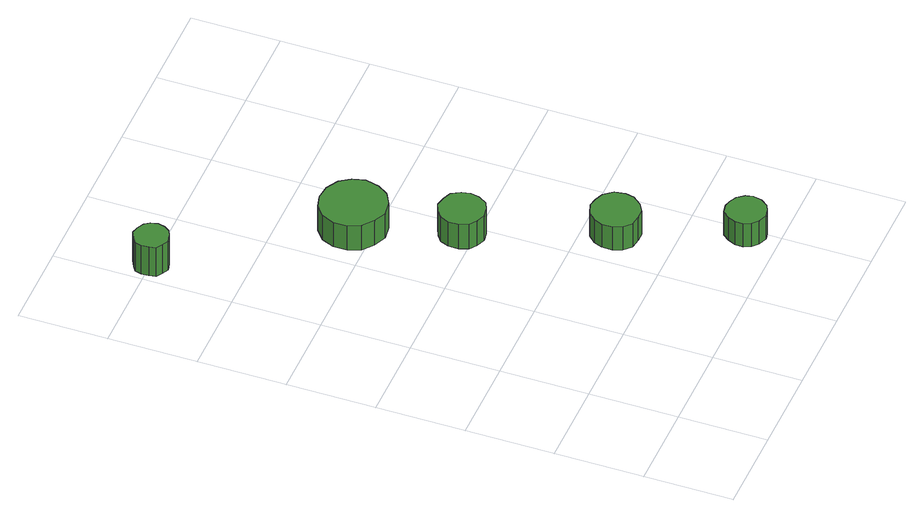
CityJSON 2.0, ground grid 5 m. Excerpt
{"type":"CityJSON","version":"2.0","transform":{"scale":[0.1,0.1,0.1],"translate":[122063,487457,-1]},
"CityObjects":{
"tree1":{"type":"SolitaryVegetationObject","attributes":{"function":"something"},"geometry":[{"type":"MultiSurface","lod":"1","boundaries":[[[0,1,2,3,4,5,6,7,8,9,10,11,12,13,14]],[[15,16,17,18,19,20,21,22,23,24,25,26,27,28,29]],[[0,29,28,1]],[[1,28,27,2]],[[2,27,26,3]],[[3,26,25,4]],[[4,25,24,5]],[[5,24,23,6]],[[6,23,22,7]],[[7,22,21,8]],[[8,21,20,9]],[[9,20,19,10]],[[10,19,18,11]],[[11,18,17,12]],[[12,17,16,13]],[[13,16,15,14]],[[14,15,29,0]]]}]},
"tree2":{"type":"SolitaryVegetationObject","attributes":{"function":"something"}},
"tree3":{"type":"SolitaryVegetationObject","attributes":{"function":"something"},"geometry":[{"type":"MultiSurface","lod":"1","boundaries":[[[30,31,32,33,34,35,36,37,38,39,40,41,42,43,44]],[[45,46,47,48,49,50,51,52,53,54,55,56,57,58,59]],[[30,59,58,31]],[[31,58,57,32]],[[32,57,56,33]],[[33,56,55,34]],[[34,55,54,35]],[[35,54,53,36]],[[36,53,52,37]],[[37,52,51,38]],[[38,51,50,39]],[[39,50,49,40]],[[40,49,48,41]],[[41,48,47,42]],[[42,47,46,43]],[[43,46,45,44]],[[44,45,59,30]]]}]},
"tree4":{"type":"SolitaryVegetationObject","attributes":{"function":"something"},"geometry":[{"type":"MultiSurface","lod":"1","boundaries":[[[60,61,62,63,64,65,66,67,68,69,70,71,72,73,74]],[[75,76,77,78,79,80,81,82,83,84,85,86,87,88,89]],[[60,89,88,61]],[[61,88,87,62]],[[62,87,86,63]],[[63,86,85,64]],[[64,85,84,65]],[[65,84,83,66]],[[66,83,82,67]],[[67,82,81,68]],[[68,81,80,69]],[[69,80,79,70]],[[70,79,78,71]],[[71,78,77,72]],[[72,77,76,73]],[[73,76,75,74]],[[74,75,89,60]]]}]},
"tree5":{"type":"SolitaryVegetationObject","attributes":{"function":"something"},"geometry":[{"type":"MultiSurface","lod":"1","boundaries":[[[90,91,92,93,94,95,96,97,98,99,100,101,102,103,104]],[[105,106,107,108,109,110,111,112,113,114,115,116,117,118,119]],[[90,119,118,91]],[[91,118,117,92]],[[92,117,116,93]],[[93,116,115,94]],[[94,115,114,95]],[[95,114,113,96]],[[96,113,112,97]],[[97,112,111,98]],[[98,111,110,99]],[[99,110,109,100]],[[100,109,108,101]],[[101,108,107,102]],[[102,107,106,103]],[[103,106,105,104]],[[104,105,119,90]]]}]},
"tree6":{"type":"SolitaryVegetationObject","attributes":{"function":"something"},"geometry":[{"type":"MultiSurface","lod":"1","boundaries":[[[120,121,122,123,124,125,126,127,128,129,130,131,132,133,134]],[[135,136,137,138,139,140,141,142,143,144,145,146,147,148,149]],[[120,149,148,121]],[[121,148,147,122]],[[122,147,146,123]],[[123,146,145,124]],[[124,145,144,125]],[[125,144,143,126]],[[126,143,142,127]],[[127,142,141,128]],[[128,141,140,129]],[[129,140,139,130]],[[130,139,138,131]],[[131,138,137,132]],[[132,137,136,133]],[[133,136,135,134]],[[134,135,149,120]]]}]},
"tree7":{"type":"SolitaryVegetationObject","attributes":{"function":"something"}}
},
"vertices":[
[23,300,27],[22,304,27],[20,307,27],[16,309,27],[12,310,27],[8,308,27],[5,306,27],[4,302,27],[4,298,27],[5,294,27],[8,292,27],[12,290,27],[16,291,27],[20,293,27],[22,296,27],[22,296,7],[20,293,7],[16,291,7],[12,290,7],[8,292,7],[5,294,7],[4,298,7],[4,302,7],[5,306,7],[8,308,7],[12,310,7],[16,309,7],[20,307,7],[22,304,7],[23,300,7],
[106,157,25],[105,162,25],[102,167,25],[97,169,25],[92,170,25],[87,168,25],[83,165,25],[81,160,25],[81,154,25],[83,149,25],[87,146,25],[92,144,25],[97,145,25],[102,147,25],[105,152,25],[105,152,8],[102,147,8],[97,145,8],[92,144,8],[87,146,8],[83,149,8],[81,154,8],[81,160,8],[83,165,8],[87,168,8],[92,170,8],[97,169,8],[102,167,8],[105,162,8],[106,157,8],
[96,212,25],[94,219,25],[90,225,25],[83,229,25],[75,230,25],[68,228,25],[62,223,25],[59,216,25],[59,208,25],[62,201,25],[68,196,25],[75,193,25],[83,194,25],[90,198,25],[94,204,25],[94,204,8],[90,198,8],[83,194,8],[75,193,8],[68,196,8],[62,201,8],[59,208,8],[59,216,8],[62,223,8],[68,228,8],[75,230,8],[83,229,8],[90,225,8],[94,219,8],[96,212,8],
[136,82,24],[135,88,24],[131,93,24],[126,95,24],[121,96,24],[115,94,24],[111,90,24],[109,85,24],[109,79,24],[111,74,24],[115,70,24],[121,69,24],[126,69,24],[131,72,24],[135,77,24],[135,77,8],[131,72,8],[126,69,8],[121,69,8],[115,70,8],[111,74,8],[109,79,8],[109,85,8],[111,90,8],[115,94,8],[121,96,8],[126,95,8],[131,93,8],[135,88,8],[136,82,8],
[158,19,24],[157,23,24],[154,27,24],[150,29,24],[146,30,24],[141,29,24],[138,25,24],[136,21,24],[136,16,24],[138,12,24],[141,9,24],[146,7,24],[150,8,24],[154,10,24],[157,14,24],[157,14,8],[154,10,8],[150,8,8],[146,7,8],[141,9,8],[138,12,8],[136,16,8],[136,21,8],[138,25,8],[141,29,8],[146,30,8],[150,29,8],[154,27,8],[157,23,8],[158,19,8]
]}
